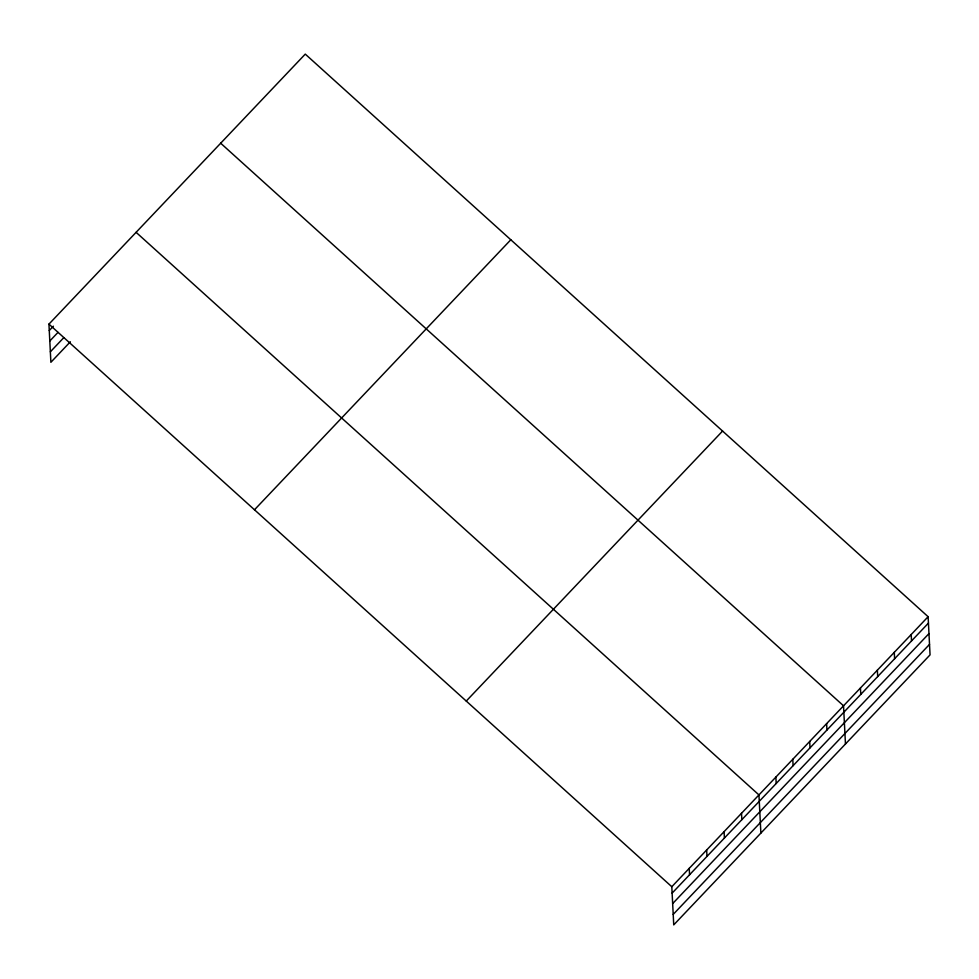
<?xml version="1.0" encoding="UTF-8"?>
<svg xmlns="http://www.w3.org/2000/svg" width="979" height="979" viewBox="0 0 979 979"><rect width="100%" height="100%" fill="white"/><g stroke="black" fill="none" stroke-linecap="round" stroke-linejoin="round"><path stroke-width="1.47" d="M48.95 324.122L305.264 54.114L928.116 616.709L930.05 654.878L673.736 924.886L671.802 886.729L48.95 324.122L50.884 362.291L70.366 341.769M49.268 330.523L53.38 326.203M49.807 341.01L58.006 332.37M50.357 351.804L63.684 337.767M254.491 509.778L510.805 239.769M466.261 701.062L722.575 431.054M671.802 886.729L928.116 616.709M672.12 893.129L928.447 623.109M672.659 903.605L928.973 633.597M673.197 914.41L929.524 644.39M220.679 143.215L843.531 705.81L845.464 743.979M136.093 232.317L758.945 794.924L760.879 833.08M911.204 634.527L911.522 640.927M894.28 652.357L894.61 658.757M877.368 670.174L877.686 676.575M860.443 687.992L860.774 694.392M826.619 723.64L826.937 730.04M809.694 741.458L810.025 747.858M792.782 759.276L793.1 765.676M775.87 777.093L776.188 783.506M741.519 813.28L741.837 819.68M724.093 831.648L724.411 838.048M706.654 850.005L706.985 856.405M689.228 868.361L689.559 874.761"/></g></svg>
